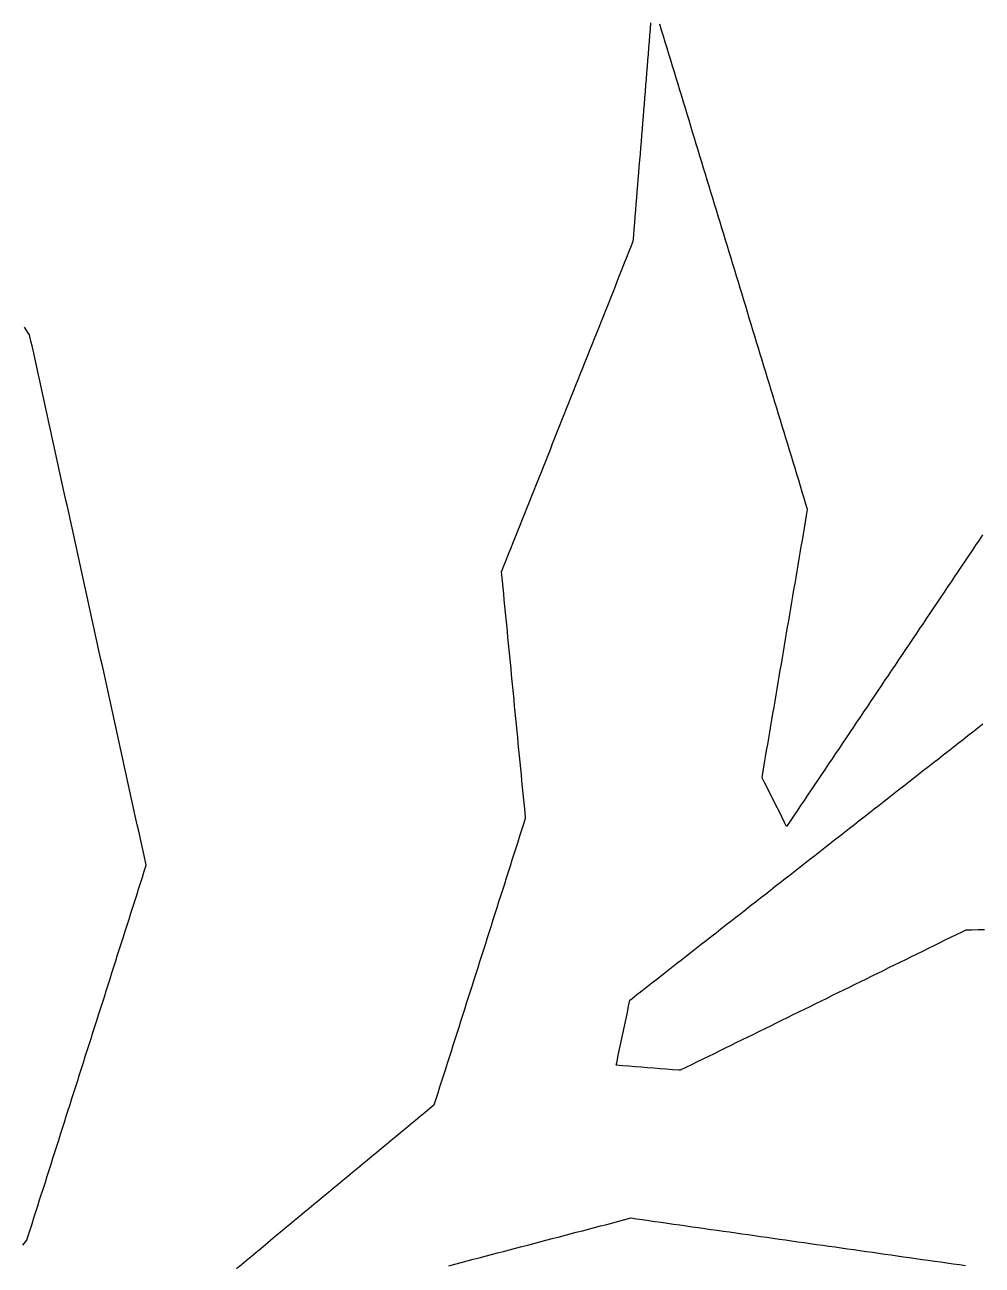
# Model space of a CAD drawing. Header units: millimetres. Extents: x 230 to 3347, y 514 to 5196.
# Drawn here: x 3081.4 to 3234, y 2708.3 to 2906.1 of the extents above; entities that cross this region are included whole.
import ezdxf

# ---------------------------------------------------------------- set-up
doc = ezdxf.new("R2010")
doc.units = ezdxf.units.MM
doc.layers.add('ALL_ISLANDS', color=7, linetype='Continuous')
doc.layers.add('OUTLINE_ISLAND_01', color=7, linetype='Continuous')

msp = doc.modelspace()

# ---------------------------------------------------------------- linework, layer by layer
at = {"layer": 'ALL_ISLANDS'}
for points in [[(3181.1404, 2906.417), (3181.0598, 2905.4202), (3180.9793, 2904.4235), (3180.8987, 2903.4267), (3180.8182, 2902.43), (3180.7376, 2901.4332), (3180.657, 2900.4365), (3180.5765, 2899.4397), (3180.4959, 2898.443), (3180.4154, 2897.4462), (3180.3348, 2896.4495), (3180.2542, 2895.4527), (3180.1737, 2894.456), (3180.0931, 2893.4592), (3180.0126, 2892.4625), (3179.932, 2891.4657), (3179.8515, 2890.469), (3179.7709, 2889.4722), (3179.6903, 2888.4755), (3179.6098, 2887.4787), (3179.5292, 2886.482), (3179.4487, 2885.4852), (3179.3681, 2884.4885), (3179.2876, 2883.4917), (3179.207, 2882.495), (3179.1264, 2881.4982), (3179.0459, 2880.5015), (3178.9653, 2879.5047), (3178.8848, 2878.508), (3178.8042, 2877.5112), (3178.7236, 2876.5145), (3178.6431, 2875.5177), (3178.5625, 2874.521), (3178.482, 2873.5242), (3178.4014, 2872.5275), (3178.3209, 2871.5307), (3178.0542, 2870.8614), (3177.6842, 2869.9323), (3177.3141, 2869.0033), (3176.9441, 2868.0743), (3176.574, 2867.1453), (3176.204, 2866.2163), (3175.8339, 2865.2873), (3175.4639, 2864.3583), (3175.0938, 2863.4293), (3174.7238, 2862.5003), (3174.3537, 2861.5712), (3173.9837, 2860.6422), (3173.6136, 2859.7132), (3173.2436, 2858.7842), (3172.8735, 2857.8552), (3172.5035, 2856.9262), (3172.1334, 2855.9972), (3171.7634, 2855.0682), (3171.3933, 2854.1392), (3171.0233, 2853.2101), (3170.6532, 2852.2811), (3170.2831, 2851.3521), (3169.9131, 2850.4231), (3169.543, 2849.4941), (3169.173, 2848.5651), (3168.8029, 2847.6361), (3168.4329, 2846.7071), (3168.0628, 2845.7781), (3167.6928, 2844.849), (3167.3227, 2843.92), (3166.9527, 2842.991), (3166.5826, 2842.062), (3166.2126, 2841.133), (3165.8425, 2840.204), (3165.4725, 2839.275), (3165.1024, 2838.346), (3164.7324, 2837.4169), (3164.3623, 2836.4879), (3163.9923, 2835.5589), (3163.6222, 2834.6299), (3163.2522, 2833.7009), (3162.8821, 2832.7719), (3162.5121, 2831.8429), (3162.142, 2830.9139), (3161.772, 2829.9849), (3161.4019, 2829.0558), (3161.0319, 2828.1268), (3160.6618, 2827.1978), (3160.2918, 2826.2688), (3159.9217, 2825.3398), (3159.5517, 2824.4108), (3159.1816, 2823.4818), (3158.8116, 2822.5528), (3158.4415, 2821.6238), (3158.0715, 2820.6947), (3157.7014, 2819.7657), (3157.3313, 2818.8367), (3157.3768, 2818.3712), (3157.4739, 2817.3759), (3157.571, 2816.3806), (3157.6681, 2815.3853), (3157.7653, 2814.3901), (3157.8624, 2813.3948), (3157.9595, 2812.3995), (3158.0566, 2811.4042), (3158.1537, 2810.409), (3158.2508, 2809.4137), (3158.348, 2808.4184), (3158.4451, 2807.4232), (3158.5422, 2806.4279), (3158.6393, 2805.4326), (3158.7364, 2804.4373), (3158.8336, 2803.4421), (3158.9307, 2802.4468), (3159.0278, 2801.4515), (3159.1249, 2800.4562), (3159.222, 2799.461), (3159.3191, 2798.4657), (3159.4163, 2797.4704), (3159.5134, 2796.4752), (3159.6105, 2795.4799), (3159.7076, 2794.4846), (3159.8047, 2793.4893), (3159.9019, 2792.4941), (3159.999, 2791.4988), (3160.0961, 2790.5035), (3160.1932, 2789.5082), (3160.2903, 2788.513), (3160.3874, 2787.5177), (3160.4846, 2786.5224), (3160.5817, 2785.5272), (3160.6788, 2784.5319), (3160.7759, 2783.5366), (3160.873, 2782.5413), (3160.9702, 2781.5461), (3161.0673, 2780.5508), (3161.1644, 2779.5555), (3160.8652, 2778.6163), (3160.5617, 2777.6635), (3160.2581, 2776.7106), (3159.9546, 2775.7578), (3159.6511, 2774.805), (3159.3475, 2773.8522), (3159.044, 2772.8993), (3158.7405, 2771.9465), (3158.437, 2770.9937), (3158.1334, 2770.0409), (3157.8299, 2769.0881), (3157.5264, 2768.1352), (3157.2229, 2767.1824), (3156.9193, 2766.2296), (3156.6158, 2765.2768), (3156.3123, 2764.3239), (3156.0087, 2763.3711), (3155.7052, 2762.4183), (3155.4017, 2761.4655), (3155.0982, 2760.5127), (3154.7946, 2759.5598), (3154.4911, 2758.607), (3154.1876, 2757.6542), (3153.884, 2756.7014), (3153.5805, 2755.7485), (3153.277, 2754.7957), (3152.9735, 2753.8429), (3152.6699, 2752.8901), (3152.3664, 2751.9372), (3152.0629, 2750.9844), (3151.7594, 2750.0316), (3151.4558, 2749.0788), (3151.1523, 2748.126), (3150.8488, 2747.1731), (3150.5452, 2746.2203), (3150.2417, 2745.2675), (3149.9382, 2744.3147), (3149.6347, 2743.3618), (3149.3311, 2742.409), (3149.0276, 2741.4562), (3148.7241, 2740.5034), (3148.4206, 2739.5506), (3148.117, 2738.5977), (3147.8135, 2737.6449), (3147.51, 2736.6921), (3147.2064, 2735.7393), (3146.9029, 2734.7864), (3146.5994, 2733.8336), (3145.9487, 2733.2941), (3145.1788, 2732.6558), (3144.409, 2732.0176), (3143.6392, 2731.3793), (3142.8694, 2730.741), (3142.0996, 2730.1028), (3141.3298, 2729.4645), (3140.56, 2728.8262), (3139.7901, 2728.188), (3139.0203, 2727.5497), (3138.2505, 2726.9114), (3137.4807, 2726.2732), (3136.7109, 2725.6349), (3135.9411, 2724.9966), (3135.1712, 2724.3584), (3134.4014, 2723.7201), (3133.6316, 2723.0818), (3132.8618, 2722.4436), (3132.092, 2721.8053), (3131.3222, 2721.167), (3130.5524, 2720.5288), (3129.7825, 2719.8905), (3129.0127, 2719.2522), (3128.2429, 2718.614), (3127.4731, 2717.9757), (3126.7033, 2717.3374), (3125.9335, 2716.6991), (3125.1636, 2716.0609), (3124.3938, 2715.4226), (3123.624, 2714.7843), (3122.8542, 2714.1461), (3122.0844, 2713.5078), (3121.3146, 2712.8695), (3120.5448, 2712.2313), (3119.7749, 2711.593), (3119.0051, 2710.9547), (3118.2353, 2710.3165), (3117.4655, 2709.6782), (3116.6957, 2709.0399), (3115.9259, 2708.4017), (3115.1561, 2707.7634)], [(3234.0468, 2824.7633), (3233.4892, 2823.9332), (3232.9316, 2823.1031), (3232.374, 2822.273), (3231.8164, 2821.4429), (3231.2587, 2820.6128), (3230.7011, 2819.7827), (3230.1435, 2818.9526), (3229.5859, 2818.1225), (3229.0283, 2817.2924), (3228.4707, 2816.4623), (3227.9131, 2815.6322), (3227.3554, 2814.8021), (3226.7978, 2813.972), (3226.2402, 2813.1419), (3225.6826, 2812.3118), (3225.125, 2811.4817), (3224.5674, 2810.6516), (3224.0098, 2809.8215), (3223.4521, 2808.9914), (3222.8945, 2808.1613), (3222.3369, 2807.3312), (3221.7793, 2806.5011), (3221.2217, 2805.671), (3220.6641, 2804.8409), (3220.1064, 2804.0108), (3219.5488, 2803.1807), (3218.9912, 2802.3506), (3218.4336, 2801.5205), (3217.876, 2800.6904), (3217.3184, 2799.8603), (3216.7608, 2799.0302), (3216.2031, 2798.2001), (3215.6455, 2797.37), (3215.0879, 2796.5399), (3214.5303, 2795.7098), (3213.9727, 2794.8797), (3213.4151, 2794.0496), (3212.8575, 2793.2195), (3212.2998, 2792.3894), (3211.7422, 2791.5593), (3211.1846, 2790.7292), (3210.627, 2789.8991), (3210.0694, 2789.069), (3209.5118, 2788.2389), (3208.9541, 2787.4088), (3208.3965, 2786.5787), (3207.8389, 2785.7486), (3207.2813, 2784.9185), (3206.7237, 2784.0884), (3206.1661, 2783.2583), (3205.6085, 2782.4283), (3205.0508, 2781.5982), (3204.4932, 2780.7681), (3203.9356, 2779.938), (3203.378, 2779.1079), (3202.8204, 2778.2778), (3202.5044, 2778.9038), (3202.0539, 2779.7966), (3201.6034, 2780.6894), (3201.1529, 2781.5821), (3200.7024, 2782.4749), (3200.2519, 2783.3677), (3199.8014, 2784.2604), (3199.3508, 2785.1532), (3198.9003, 2786.046), (3198.9646, 2786.4244), (3199.132, 2787.4103), (3199.2994, 2788.3962), (3199.4668, 2789.3821), (3199.6342, 2790.368), (3199.8016, 2791.3539), (3199.969, 2792.3397), (3200.1365, 2793.3256), (3200.3039, 2794.3115), (3200.4713, 2795.2974), (3200.6387, 2796.2833), (3200.8061, 2797.2692), (3200.9735, 2798.2551), (3201.1409, 2799.241), (3201.3083, 2800.2268), (3201.4757, 2801.2127), (3201.6431, 2802.1986), (3201.8106, 2803.1845), (3201.978, 2804.1704), (3202.1454, 2805.1563), (3202.3128, 2806.1422), (3202.4802, 2807.1281), (3202.6476, 2808.1139), (3202.815, 2809.0998), (3202.9824, 2810.0857), (3203.1498, 2811.0716), (3203.3172, 2812.0575), (3203.4847, 2813.0434), (3203.6521, 2814.0293), (3203.8195, 2815.0152), (3203.9869, 2816.001), (3204.1543, 2816.9869), (3204.3217, 2817.9728), (3204.4891, 2818.9587), (3204.6565, 2819.9446), (3204.8239, 2820.9305), (3204.9913, 2821.9164), (3205.1588, 2822.9022), (3205.3262, 2823.8881), (3205.4936, 2824.874), (3205.661, 2825.8599), (3205.8284, 2826.8458), (3205.9958, 2827.8317), (3206.1632, 2828.8176), (3205.9034, 2829.6707), (3205.6121, 2830.6273), (3205.3208, 2831.5839), (3205.0294, 2832.5406), (3204.7381, 2833.4972), (3204.4468, 2834.4538), (3204.1555, 2835.4104), (3203.8641, 2836.3671), (3203.5728, 2837.3237), (3203.2815, 2838.2803), (3202.9902, 2839.2369), (3202.6989, 2840.1936), (3202.4075, 2841.1502), (3202.1162, 2842.1068), (3201.8249, 2843.0634), (3201.5336, 2844.02), (3201.2422, 2844.9767), (3200.9509, 2845.9333), (3200.6596, 2846.8899), (3200.3683, 2847.8465), (3200.0769, 2848.8032), (3199.7856, 2849.7598), (3199.4943, 2850.7164), (3199.203, 2851.673), (3198.9116, 2852.6297), (3198.6203, 2853.5863), (3198.329, 2854.5429), (3198.0377, 2855.4995), (3197.7463, 2856.4562), (3197.455, 2857.4128), (3197.1637, 2858.3694), (3196.8724, 2859.326), (3196.581, 2860.2827), (3196.2897, 2861.2393), (3195.9984, 2862.1959), (3195.7071, 2863.1525), (3195.4157, 2864.1092), (3195.1244, 2865.0658), (3194.8331, 2866.0224), (3194.5418, 2866.979), (3194.2504, 2867.9357), (3193.9591, 2868.8923), (3193.6678, 2869.8489), (3193.3765, 2870.8055), (3193.0851, 2871.7622), (3192.7938, 2872.7188), (3192.5025, 2873.6754), (3192.2112, 2874.632), (3191.9198, 2875.5886), (3191.6285, 2876.5453), (3191.3372, 2877.5019), (3191.0459, 2878.4585), (3190.7545, 2879.4151), (3190.4632, 2880.3718), (3190.1719, 2881.3284), (3189.8806, 2882.285), (3189.5892, 2883.2416), (3189.2979, 2884.1983), (3189.0066, 2885.1549), (3188.7153, 2886.1115), (3188.424, 2887.0681), (3188.1326, 2888.0248), (3187.8413, 2888.9814), (3187.55, 2889.938), (3187.2587, 2890.8946), (3186.9673, 2891.8513), (3186.676, 2892.8079), (3186.3847, 2893.7645), (3186.0934, 2894.7211), (3185.802, 2895.6778), (3185.5107, 2896.6344), (3185.2194, 2897.591), (3184.9281, 2898.5476), (3184.6367, 2899.5043), (3184.3454, 2900.4609), (3184.0541, 2901.4175), (3183.7628, 2902.3741), (3183.4714, 2903.3308), (3183.1801, 2904.2874), (3182.8888, 2905.244), (3182.5975, 2906.2006)], [(3081.0994, 2711.5222), (3081.717, 2712.3087), (3081.9379, 2713.0031), (3082.2412, 2713.9561), (3082.5444, 2714.909), (3082.8476, 2715.8619), (3083.1508, 2716.8148), (3083.454, 2717.7678), (3083.7572, 2718.7207), (3084.0604, 2719.6736), (3084.3636, 2720.6265), (3084.6669, 2721.5794), (3084.9701, 2722.5324), (3085.2733, 2723.4853), (3085.5765, 2724.4382), (3085.8797, 2725.3911), (3086.1829, 2726.3441), (3086.4861, 2727.297), (3086.7893, 2728.2499), (3087.0925, 2729.2028), (3087.3958, 2730.1558), (3087.699, 2731.1087), (3088.0022, 2732.0616), (3088.3054, 2733.0145), (3088.6086, 2733.9674), (3088.9118, 2734.9204), (3089.215, 2735.8733), (3089.5182, 2736.8262), (3089.8215, 2737.7791), (3090.1247, 2738.7321), (3090.4279, 2739.685), (3090.7311, 2740.6379), (3091.0343, 2741.5908), (3091.3375, 2742.5438), (3091.6407, 2743.4967), (3091.9439, 2744.4496), (3092.2472, 2745.4025), (3092.5504, 2746.3554), (3092.8536, 2747.3084), (3093.1568, 2748.2613), (3093.46, 2749.2142), (3093.7632, 2750.1671), (3094.0664, 2751.1201), (3094.3696, 2752.073), (3094.6729, 2753.0259), (3094.9761, 2753.9788), (3095.2793, 2754.9318), (3095.5825, 2755.8847), (3095.8857, 2756.8376), (3096.1889, 2757.7905), (3096.4921, 2758.7434), (3096.7953, 2759.6964), (3097.0986, 2760.6493), (3097.4018, 2761.6022), (3097.705, 2762.5551), (3098.0082, 2763.5081), (3098.3114, 2764.461), (3098.6146, 2765.4139), (3098.9178, 2766.3668), (3099.221, 2767.3198), (3099.5242, 2768.2727), (3099.8275, 2769.2256), (3100.1307, 2770.1785), (3100.4339, 2771.1314), (3100.7371, 2772.0844), (3100.6132, 2772.6485), (3100.3986, 2773.6252), (3100.1841, 2774.6019), (3099.9695, 2775.5787), (3099.755, 2776.5554), (3099.5404, 2777.5321), (3099.3259, 2778.5088), (3099.1113, 2779.4855), (3098.8968, 2780.4622), (3098.6822, 2781.4389), (3098.4677, 2782.4156), (3098.2531, 2783.3924), (3098.0386, 2784.3691), (3097.824, 2785.3458), (3097.6095, 2786.3225), (3097.3949, 2787.2992), (3097.1804, 2788.2759), (3096.9658, 2789.2526), (3096.7513, 2790.2294), (3096.5367, 2791.2061), (3096.3222, 2792.1828), (3096.1076, 2793.1595), (3095.8931, 2794.1362), (3095.6785, 2795.1129), (3095.464, 2796.0896), (3095.2494, 2797.0663), (3095.0349, 2798.0431), (3094.8203, 2799.0198), (3094.6058, 2799.9965), (3094.3912, 2800.9732), (3094.1767, 2801.9499), (3093.9621, 2802.9266), (3093.7476, 2803.9033), (3093.533, 2804.88), (3093.3184, 2805.8568), (3093.1039, 2806.8335), (3092.8893, 2807.8102), (3092.6748, 2808.7869), (3092.4602, 2809.7636), (3092.2457, 2810.7403), (3092.0311, 2811.717), (3091.8166, 2812.6937), (3091.602, 2813.6705), (3091.3875, 2814.6472), (3091.1729, 2815.6239), (3090.9584, 2816.6006), (3090.7438, 2817.5773), (3090.5293, 2818.554), (3090.3147, 2819.5307), (3090.1002, 2820.5074), (3089.8856, 2821.4842), (3089.6711, 2822.4609), (3089.4565, 2823.4376), (3089.242, 2824.4143), (3089.0274, 2825.391), (3088.8129, 2826.3677), (3088.5983, 2827.3444), (3088.3838, 2828.3212), (3088.1692, 2829.2979), (3087.9547, 2830.2746), (3087.7401, 2831.2513), (3087.5256, 2832.228), (3087.311, 2833.2047), (3087.0965, 2834.1814), (3086.8819, 2835.1581), (3086.6674, 2836.1349), (3086.4528, 2837.1116), (3086.2383, 2838.0883), (3086.0237, 2839.065), (3085.8092, 2840.0417), (3085.5946, 2841.0184), (3085.3801, 2841.9951), (3085.1655, 2842.9718), (3084.951, 2843.9486), (3084.7364, 2844.9253), (3084.5219, 2845.902), (3084.3073, 2846.8787), (3084.0928, 2847.8554), (3083.8782, 2848.8321), (3083.6637, 2849.8088), (3083.4491, 2850.7855), (3083.2346, 2851.7623), (3083.02, 2852.739), (3082.8055, 2853.7157), (3082.5909, 2854.6924), (3082.3764, 2855.6691), (3082.1618, 2856.6458), (3081.8849, 2857.0513), (3081.321, 2857.8772)], [(3234.3581, 2761.7797), (3233.3582, 2761.7668), (3232.3583, 2761.7538), (3231.3583, 2761.7409), (3230.7459, 2761.4401), (3229.8484, 2760.9992), (3228.9508, 2760.5583), (3228.0532, 2760.1174), (3227.1557, 2759.6766), (3226.2581, 2759.2357), (3225.3605, 2758.7948), (3224.463, 2758.3539), (3223.5654, 2757.913), (3222.6678, 2757.4722), (3221.7703, 2757.0313), (3220.8727, 2756.5904), (3219.9751, 2756.1495), (3219.0776, 2755.7086), (3218.18, 2755.2678), (3217.2824, 2754.8269), (3216.3849, 2754.386), (3215.4873, 2753.9451), (3214.5897, 2753.5043), (3213.6922, 2753.0634), (3212.7946, 2752.6225), (3211.897, 2752.1816), (3210.9995, 2751.7407), (3210.1019, 2751.2999), (3209.2043, 2750.859), (3208.3068, 2750.4181), (3207.4092, 2749.9772), (3206.5116, 2749.5363), (3205.6141, 2749.0955), (3204.7165, 2748.6546), (3203.8189, 2748.2137), (3202.9214, 2747.7728), (3202.0238, 2747.332), (3201.1262, 2746.8911), (3200.2287, 2746.4502), (3199.3311, 2746.0093), (3198.4335, 2745.5684), (3197.536, 2745.1276), (3196.6384, 2744.6867), (3195.7408, 2744.2458), (3194.8433, 2743.8049), (3193.9457, 2743.3641), (3193.0481, 2742.9232), (3192.1506, 2742.4823), (3191.253, 2742.0414), (3190.3554, 2741.6005), (3189.4579, 2741.1597), (3188.5603, 2740.7188), (3187.6627, 2740.2779), (3186.7652, 2739.837), (3185.8676, 2739.3961), (3185.6286, 2739.4151), (3184.6317, 2739.4942), (3183.6349, 2739.5733), (3182.638, 2739.6525), (3181.6411, 2739.7316), (3180.6443, 2739.8107), (3179.6474, 2739.8898), (3178.6505, 2739.9689), (3177.6537, 2740.048), (3176.6568, 2740.1271), (3175.6599, 2740.2063), (3175.7863, 2740.8069), (3175.9921, 2741.7855), (3176.1979, 2742.7641), (3176.4037, 2743.7427), (3176.6095, 2744.7213), (3176.8154, 2745.6999), (3177.0212, 2746.6785), (3177.227, 2747.6571), (3177.4328, 2748.6357), (3177.6386, 2749.6143), (3177.8445, 2750.5928), (3178.1797, 2750.8553), (3178.9672, 2751.4717), (3179.7546, 2752.0881), (3180.542, 2752.7044), (3181.3295, 2753.3208), (3182.1169, 2753.9372), (3182.9044, 2754.5536), (3183.6918, 2755.17), (3184.4793, 2755.7864), (3185.2667, 2756.4028), (3186.0541, 2757.0192), (3186.8416, 2757.6356), (3187.629, 2758.2519), (3188.4165, 2758.8683), (3189.2039, 2759.4847), (3189.9913, 2760.1011), (3190.7788, 2760.7175), (3191.5662, 2761.3339), (3192.3537, 2761.9503), (3193.1411, 2762.5667), (3193.9285, 2763.1831), (3194.716, 2763.7995), (3195.5034, 2764.4158), (3196.2909, 2765.0322), (3197.0783, 2765.6486), (3197.8658, 2766.265), (3198.6532, 2766.8814), (3199.4406, 2767.4978), (3200.2281, 2768.1142), (3201.0155, 2768.7306), (3201.803, 2769.347), (3202.5904, 2769.9633), (3203.3778, 2770.5797), (3204.1653, 2771.1961), (3204.9527, 2771.8125), (3205.7402, 2772.4289), (3206.5276, 2773.0453), (3207.3151, 2773.6617), (3208.1025, 2774.2781), (3208.8899, 2774.8945), (3209.6774, 2775.5109), (3210.4648, 2776.1272), (3211.2523, 2776.7436), (3212.0397, 2777.36), (3212.8271, 2777.9764), (3213.6146, 2778.5928), (3214.402, 2779.2092), (3215.1895, 2779.8256), (3215.9769, 2780.442), (3216.7644, 2781.0584), (3217.5518, 2781.6747), (3218.3392, 2782.2911), (3219.1267, 2782.9075), (3219.9141, 2783.5239), (3220.7016, 2784.1403), (3221.489, 2784.7567), (3222.2764, 2785.3731), (3223.0639, 2785.9895), (3223.8513, 2786.6059), (3224.6388, 2787.2223), (3225.4262, 2787.8386), (3226.2136, 2788.455), (3227.0011, 2789.0714), (3227.7885, 2789.6878), (3228.576, 2790.3042), (3229.3634, 2790.9206), (3230.1509, 2791.537), (3230.9383, 2792.1534), (3231.7257, 2792.7698), (3232.5132, 2793.3861), (3233.3006, 2794.0025), (3234.0881, 2794.6189)], [(3148.9844, 2708.2405), (3149.9517, 2708.4941), (3150.919, 2708.7477), (3151.8864, 2709.0013), (3152.8537, 2709.2549), (3153.821, 2709.5085), (3154.7883, 2709.762), (3155.7556, 2710.0156), (3156.7229, 2710.2692), (3157.6902, 2710.5228), (3158.6575, 2710.7764), (3159.6249, 2711.03), (3160.5922, 2711.2836), (3161.5595, 2711.5372), (3162.5268, 2711.7907), (3163.4941, 2712.0443), (3164.4614, 2712.2979), (3165.4287, 2712.5515), (3166.396, 2712.8051), (3167.3634, 2713.0587), (3168.3307, 2713.3123), (3169.298, 2713.5659), (3170.2653, 2713.8194), (3171.2326, 2714.073), (3172.1999, 2714.3266), (3173.1672, 2714.5802), (3174.1345, 2714.8338), (3175.1019, 2715.0874), (3176.0692, 2715.341), (3177.0365, 2715.5945), (3178.0038, 2715.8481), (3178.8642, 2715.7258), (3179.8542, 2715.5851), (3180.8443, 2715.4444), (3181.8343, 2715.3037), (3182.8244, 2715.163), (3183.8144, 2715.0223), (3184.8045, 2714.8815), (3185.7945, 2714.7408), (3186.7846, 2714.6001), (3187.7746, 2714.4594), (3188.7647, 2714.3187), (3189.7547, 2714.178), (3190.7448, 2714.0372), (3191.7348, 2713.8965), (3192.7249, 2713.7558), (3193.7149, 2713.6151), (3194.705, 2713.4744), (3195.695, 2713.3337), (3196.6851, 2713.1929), (3197.6751, 2713.0522), (3198.6652, 2712.9115), (3199.6552, 2712.7708), (3200.6453, 2712.6301), (3201.6353, 2712.4894), (3202.6254, 2712.3486), (3203.6154, 2712.2079), (3204.6055, 2712.0672), (3205.5955, 2711.9265), (3206.5856, 2711.7858), (3207.5756, 2711.6451), (3208.5657, 2711.5043), (3209.5557, 2711.3636), (3210.5458, 2711.2229), (3211.5358, 2711.0822), (3212.5259, 2710.9415), (3213.5159, 2710.8008), (3214.506, 2710.66), (3215.496, 2710.5193), (3216.4861, 2710.3786), (3217.4761, 2710.2379), (3218.4662, 2710.0972), (3219.4562, 2709.9565), (3220.4463, 2709.8157), (3221.4363, 2709.675), (3222.4264, 2709.5343), (3223.4164, 2709.3936), (3224.4065, 2709.2529), (3225.3965, 2709.1122), (3226.3866, 2708.9714), (3227.3766, 2708.8307), (3228.3667, 2708.69), (3229.3567, 2708.5493), (3230.3468, 2708.4086), (3231.3368, 2708.2679)]]:
    msp.add_lwpolyline(points, dxfattribs=at)
at = {"layer": 'OUTLINE_ISLAND_01'}
for points in [[(3181.1404, 2906.417), (3181.0598, 2905.4202), (3180.9793, 2904.4235), (3180.8987, 2903.4267), (3180.8182, 2902.43), (3180.7376, 2901.4332), (3180.657, 2900.4365), (3180.5765, 2899.4397), (3180.4959, 2898.443), (3180.4154, 2897.4462), (3180.3348, 2896.4495), (3180.2542, 2895.4527), (3180.1737, 2894.456), (3180.0931, 2893.4592), (3180.0126, 2892.4625), (3179.932, 2891.4657), (3179.8515, 2890.469), (3179.7709, 2889.4722), (3179.6903, 2888.4755), (3179.6098, 2887.4787), (3179.5292, 2886.482), (3179.4487, 2885.4852), (3179.3681, 2884.4885), (3179.2876, 2883.4917), (3179.207, 2882.495), (3179.1264, 2881.4982), (3179.0459, 2880.5015), (3178.9653, 2879.5047), (3178.8848, 2878.508), (3178.8042, 2877.5112), (3178.7236, 2876.5145), (3178.6431, 2875.5177), (3178.5625, 2874.521), (3178.482, 2873.5242), (3178.4014, 2872.5275), (3178.3209, 2871.5307), (3178.0542, 2870.8614), (3177.6842, 2869.9323), (3177.3141, 2869.0033), (3176.9441, 2868.0743), (3176.574, 2867.1453), (3176.204, 2866.2163), (3175.8339, 2865.2873), (3175.4639, 2864.3583), (3175.0938, 2863.4293), (3174.7238, 2862.5003), (3174.3537, 2861.5712), (3173.9837, 2860.6422), (3173.6136, 2859.7132), (3173.2436, 2858.7842), (3172.8735, 2857.8552), (3172.5035, 2856.9262), (3172.1334, 2855.9972), (3171.7634, 2855.0682), (3171.3933, 2854.1392), (3171.0233, 2853.2101), (3170.6532, 2852.2811), (3170.2831, 2851.3521), (3169.9131, 2850.4231), (3169.543, 2849.4941), (3169.173, 2848.5651), (3168.8029, 2847.6361), (3168.4329, 2846.7071), (3168.0628, 2845.7781), (3167.6928, 2844.849), (3167.3227, 2843.92), (3166.9527, 2842.991), (3166.5826, 2842.062), (3166.2126, 2841.133), (3165.8425, 2840.204), (3165.4725, 2839.275), (3165.1024, 2838.346), (3164.7324, 2837.4169), (3164.3623, 2836.4879), (3163.9923, 2835.5589), (3163.6222, 2834.6299), (3163.2522, 2833.7009), (3162.8821, 2832.7719), (3162.5121, 2831.8429), (3162.142, 2830.9139), (3161.772, 2829.9849), (3161.4019, 2829.0558), (3161.0319, 2828.1268), (3160.6618, 2827.1978), (3160.2918, 2826.2688), (3159.9217, 2825.3398), (3159.5517, 2824.4108), (3159.1816, 2823.4818), (3158.8116, 2822.5528), (3158.4415, 2821.6238), (3158.0715, 2820.6947), (3157.7014, 2819.7657), (3157.3313, 2818.8367), (3157.3768, 2818.3712), (3157.4739, 2817.3759), (3157.571, 2816.3806), (3157.6681, 2815.3853), (3157.7653, 2814.3901), (3157.8624, 2813.3948), (3157.9595, 2812.3995), (3158.0566, 2811.4042), (3158.1537, 2810.409), (3158.2508, 2809.4137), (3158.348, 2808.4184), (3158.4451, 2807.4232), (3158.5422, 2806.4279), (3158.6393, 2805.4326), (3158.7364, 2804.4373), (3158.8336, 2803.4421), (3158.9307, 2802.4468), (3159.0278, 2801.4515), (3159.1249, 2800.4562), (3159.222, 2799.461), (3159.3191, 2798.4657), (3159.4163, 2797.4704), (3159.5134, 2796.4752), (3159.6105, 2795.4799), (3159.7076, 2794.4846), (3159.8047, 2793.4893), (3159.9019, 2792.4941), (3159.999, 2791.4988), (3160.0961, 2790.5035), (3160.1932, 2789.5082), (3160.2903, 2788.513), (3160.3874, 2787.5177), (3160.4846, 2786.5224), (3160.5817, 2785.5272), (3160.6788, 2784.5319), (3160.7759, 2783.5366), (3160.873, 2782.5413), (3160.9702, 2781.5461), (3161.0673, 2780.5508), (3161.1644, 2779.5555), (3160.8652, 2778.6163), (3160.5617, 2777.6635), (3160.2581, 2776.7106), (3159.9546, 2775.7578), (3159.6511, 2774.805), (3159.3475, 2773.8522), (3159.044, 2772.8993), (3158.7405, 2771.9465), (3158.437, 2770.9937), (3158.1334, 2770.0409), (3157.8299, 2769.0881), (3157.5264, 2768.1352), (3157.2229, 2767.1824), (3156.9193, 2766.2296), (3156.6158, 2765.2768), (3156.3123, 2764.3239), (3156.0087, 2763.3711), (3155.7052, 2762.4183), (3155.4017, 2761.4655), (3155.0982, 2760.5127), (3154.7946, 2759.5598), (3154.4911, 2758.607), (3154.1876, 2757.6542), (3153.884, 2756.7014), (3153.5805, 2755.7485), (3153.277, 2754.7957), (3152.9735, 2753.8429), (3152.6699, 2752.8901), (3152.3664, 2751.9372), (3152.0629, 2750.9844), (3151.7594, 2750.0316), (3151.4558, 2749.0788), (3151.1523, 2748.126), (3150.8488, 2747.1731), (3150.5452, 2746.2203), (3150.2417, 2745.2675), (3149.9382, 2744.3147), (3149.6347, 2743.3618), (3149.3311, 2742.409), (3149.0276, 2741.4562), (3148.7241, 2740.5034), (3148.4206, 2739.5506), (3148.117, 2738.5977), (3147.8135, 2737.6449), (3147.51, 2736.6921), (3147.2064, 2735.7393), (3146.9029, 2734.7864), (3146.5994, 2733.8336), (3145.9487, 2733.2941), (3145.1788, 2732.6558), (3144.409, 2732.0176), (3143.6392, 2731.3793), (3142.8694, 2730.741), (3142.0996, 2730.1028), (3141.3298, 2729.4645), (3140.56, 2728.8262), (3139.7901, 2728.188), (3139.0203, 2727.5497), (3138.2505, 2726.9114), (3137.4807, 2726.2732), (3136.7109, 2725.6349), (3135.9411, 2724.9966), (3135.1712, 2724.3584), (3134.4014, 2723.7201), (3133.6316, 2723.0818), (3132.8618, 2722.4436), (3132.092, 2721.8053), (3131.3222, 2721.167), (3130.5524, 2720.5288), (3129.7825, 2719.8905), (3129.0127, 2719.2522), (3128.2429, 2718.614), (3127.4731, 2717.9757), (3126.7033, 2717.3374), (3125.9335, 2716.6991), (3125.1636, 2716.0609), (3124.3938, 2715.4226), (3123.624, 2714.7843), (3122.8542, 2714.1461), (3122.0844, 2713.5078), (3121.3146, 2712.8695), (3120.5448, 2712.2313), (3119.7749, 2711.593), (3119.0051, 2710.9547), (3118.2353, 2710.3165), (3117.4655, 2709.6782), (3116.6957, 2709.0399), (3115.9259, 2708.4017), (3115.1561, 2707.7634)], [(3234.0468, 2824.7633), (3233.4892, 2823.9332), (3232.9316, 2823.1031), (3232.374, 2822.273), (3231.8164, 2821.4429), (3231.2587, 2820.6128), (3230.7011, 2819.7827), (3230.1435, 2818.9526), (3229.5859, 2818.1225), (3229.0283, 2817.2924), (3228.4707, 2816.4623), (3227.9131, 2815.6322), (3227.3554, 2814.8021), (3226.7978, 2813.972), (3226.2402, 2813.1419), (3225.6826, 2812.3118), (3225.125, 2811.4817), (3224.5674, 2810.6516), (3224.0098, 2809.8215), (3223.4521, 2808.9914), (3222.8945, 2808.1613), (3222.3369, 2807.3312), (3221.7793, 2806.5011), (3221.2217, 2805.671), (3220.6641, 2804.8409), (3220.1064, 2804.0108), (3219.5488, 2803.1807), (3218.9912, 2802.3506), (3218.4336, 2801.5205), (3217.876, 2800.6904), (3217.3184, 2799.8603), (3216.7608, 2799.0302), (3216.2031, 2798.2001), (3215.6455, 2797.37), (3215.0879, 2796.5399), (3214.5303, 2795.7098), (3213.9727, 2794.8797), (3213.4151, 2794.0496), (3212.8575, 2793.2195), (3212.2998, 2792.3894), (3211.7422, 2791.5593), (3211.1846, 2790.7292), (3210.627, 2789.8991), (3210.0694, 2789.069), (3209.5118, 2788.2389), (3208.9541, 2787.4088), (3208.3965, 2786.5787), (3207.8389, 2785.7486), (3207.2813, 2784.9185), (3206.7237, 2784.0884), (3206.1661, 2783.2583), (3205.6085, 2782.4283), (3205.0508, 2781.5982), (3204.4932, 2780.7681), (3203.9356, 2779.938), (3203.378, 2779.1079), (3202.8204, 2778.2778), (3202.5044, 2778.9038), (3202.0539, 2779.7966), (3201.6034, 2780.6894), (3201.1529, 2781.5821), (3200.7024, 2782.4749), (3200.2519, 2783.3677), (3199.8014, 2784.2604), (3199.3508, 2785.1532), (3198.9003, 2786.046), (3198.9646, 2786.4244), (3199.132, 2787.4103), (3199.2994, 2788.3962), (3199.4668, 2789.3821), (3199.6342, 2790.368), (3199.8016, 2791.3539), (3199.969, 2792.3397), (3200.1365, 2793.3256), (3200.3039, 2794.3115), (3200.4713, 2795.2974), (3200.6387, 2796.2833), (3200.8061, 2797.2692), (3200.9735, 2798.2551), (3201.1409, 2799.241), (3201.3083, 2800.2268), (3201.4757, 2801.2127), (3201.6431, 2802.1986), (3201.8106, 2803.1845), (3201.978, 2804.1704), (3202.1454, 2805.1563), (3202.3128, 2806.1422), (3202.4802, 2807.1281), (3202.6476, 2808.1139), (3202.815, 2809.0998), (3202.9824, 2810.0857), (3203.1498, 2811.0716), (3203.3172, 2812.0575), (3203.4847, 2813.0434), (3203.6521, 2814.0293), (3203.8195, 2815.0152), (3203.9869, 2816.001), (3204.1543, 2816.9869), (3204.3217, 2817.9728), (3204.4891, 2818.9587), (3204.6565, 2819.9446), (3204.8239, 2820.9305), (3204.9913, 2821.9164), (3205.1588, 2822.9022), (3205.3262, 2823.8881), (3205.4936, 2824.874), (3205.661, 2825.8599), (3205.8284, 2826.8458), (3205.9958, 2827.8317), (3206.1632, 2828.8176), (3205.9034, 2829.6707), (3205.6121, 2830.6273), (3205.3208, 2831.5839), (3205.0294, 2832.5406), (3204.7381, 2833.4972), (3204.4468, 2834.4538), (3204.1555, 2835.4104), (3203.8641, 2836.3671), (3203.5728, 2837.3237), (3203.2815, 2838.2803), (3202.9902, 2839.2369), (3202.6989, 2840.1936), (3202.4075, 2841.1502), (3202.1162, 2842.1068), (3201.8249, 2843.0634), (3201.5336, 2844.02), (3201.2422, 2844.9767), (3200.9509, 2845.9333), (3200.6596, 2846.8899), (3200.3683, 2847.8465), (3200.0769, 2848.8032), (3199.7856, 2849.7598), (3199.4943, 2850.7164), (3199.203, 2851.673), (3198.9116, 2852.6297), (3198.6203, 2853.5863), (3198.329, 2854.5429), (3198.0377, 2855.4995), (3197.7463, 2856.4562), (3197.455, 2857.4128), (3197.1637, 2858.3694), (3196.8724, 2859.326), (3196.581, 2860.2827), (3196.2897, 2861.2393), (3195.9984, 2862.1959), (3195.7071, 2863.1525), (3195.4157, 2864.1092), (3195.1244, 2865.0658), (3194.8331, 2866.0224), (3194.5418, 2866.979), (3194.2504, 2867.9357), (3193.9591, 2868.8923), (3193.6678, 2869.8489), (3193.3765, 2870.8055), (3193.0851, 2871.7622), (3192.7938, 2872.7188), (3192.5025, 2873.6754), (3192.2112, 2874.632), (3191.9198, 2875.5886), (3191.6285, 2876.5453), (3191.3372, 2877.5019), (3191.0459, 2878.4585), (3190.7545, 2879.4151), (3190.4632, 2880.3718), (3190.1719, 2881.3284), (3189.8806, 2882.285), (3189.5892, 2883.2416), (3189.2979, 2884.1983), (3189.0066, 2885.1549), (3188.7153, 2886.1115), (3188.424, 2887.0681), (3188.1326, 2888.0248), (3187.8413, 2888.9814), (3187.55, 2889.938), (3187.2587, 2890.8946), (3186.9673, 2891.8513), (3186.676, 2892.8079), (3186.3847, 2893.7645), (3186.0934, 2894.7211), (3185.802, 2895.6778), (3185.5107, 2896.6344), (3185.2194, 2897.591), (3184.9281, 2898.5476), (3184.6367, 2899.5043), (3184.3454, 2900.4609), (3184.0541, 2901.4175), (3183.7628, 2902.3741), (3183.4714, 2903.3308), (3183.1801, 2904.2874), (3182.8888, 2905.244), (3182.5975, 2906.2006)], [(3081.0994, 2711.5222), (3081.717, 2712.3087), (3081.9379, 2713.0031), (3082.2412, 2713.9561), (3082.5444, 2714.909), (3082.8476, 2715.8619), (3083.1508, 2716.8148), (3083.454, 2717.7678), (3083.7572, 2718.7207), (3084.0604, 2719.6736), (3084.3636, 2720.6265), (3084.6669, 2721.5794), (3084.9701, 2722.5324), (3085.2733, 2723.4853), (3085.5765, 2724.4382), (3085.8797, 2725.3911), (3086.1829, 2726.3441), (3086.4861, 2727.297), (3086.7893, 2728.2499), (3087.0925, 2729.2028), (3087.3958, 2730.1558), (3087.699, 2731.1087), (3088.0022, 2732.0616), (3088.3054, 2733.0145), (3088.6086, 2733.9674), (3088.9118, 2734.9204), (3089.215, 2735.8733), (3089.5182, 2736.8262), (3089.8215, 2737.7791), (3090.1247, 2738.7321), (3090.4279, 2739.685), (3090.7311, 2740.6379), (3091.0343, 2741.5908), (3091.3375, 2742.5438), (3091.6407, 2743.4967), (3091.9439, 2744.4496), (3092.2472, 2745.4025), (3092.5504, 2746.3554), (3092.8536, 2747.3084), (3093.1568, 2748.2613), (3093.46, 2749.2142), (3093.7632, 2750.1671), (3094.0664, 2751.1201), (3094.3696, 2752.073), (3094.6729, 2753.0259), (3094.9761, 2753.9788), (3095.2793, 2754.9318), (3095.5825, 2755.8847), (3095.8857, 2756.8376), (3096.1889, 2757.7905), (3096.4921, 2758.7434), (3096.7953, 2759.6964), (3097.0986, 2760.6493), (3097.4018, 2761.6022), (3097.705, 2762.5551), (3098.0082, 2763.5081), (3098.3114, 2764.461), (3098.6146, 2765.4139), (3098.9178, 2766.3668), (3099.221, 2767.3198), (3099.5242, 2768.2727), (3099.8275, 2769.2256), (3100.1307, 2770.1785), (3100.4339, 2771.1314), (3100.7371, 2772.0844), (3100.6132, 2772.6485), (3100.3986, 2773.6252), (3100.1841, 2774.6019), (3099.9695, 2775.5787), (3099.755, 2776.5554), (3099.5404, 2777.5321), (3099.3259, 2778.5088), (3099.1113, 2779.4855), (3098.8968, 2780.4622), (3098.6822, 2781.4389), (3098.4677, 2782.4156), (3098.2531, 2783.3924), (3098.0386, 2784.3691), (3097.824, 2785.3458), (3097.6095, 2786.3225), (3097.3949, 2787.2992), (3097.1804, 2788.2759), (3096.9658, 2789.2526), (3096.7513, 2790.2294), (3096.5367, 2791.2061), (3096.3222, 2792.1828), (3096.1076, 2793.1595), (3095.8931, 2794.1362), (3095.6785, 2795.1129), (3095.464, 2796.0896), (3095.2494, 2797.0663), (3095.0349, 2798.0431), (3094.8203, 2799.0198), (3094.6058, 2799.9965), (3094.3912, 2800.9732), (3094.1767, 2801.9499), (3093.9621, 2802.9266), (3093.7476, 2803.9033), (3093.533, 2804.88), (3093.3184, 2805.8568), (3093.1039, 2806.8335), (3092.8893, 2807.8102), (3092.6748, 2808.7869), (3092.4602, 2809.7636), (3092.2457, 2810.7403), (3092.0311, 2811.717), (3091.8166, 2812.6937), (3091.602, 2813.6705), (3091.3875, 2814.6472), (3091.1729, 2815.6239), (3090.9584, 2816.6006), (3090.7438, 2817.5773), (3090.5293, 2818.554), (3090.3147, 2819.5307), (3090.1002, 2820.5074), (3089.8856, 2821.4842), (3089.6711, 2822.4609), (3089.4565, 2823.4376), (3089.242, 2824.4143), (3089.0274, 2825.391), (3088.8129, 2826.3677), (3088.5983, 2827.3444), (3088.3838, 2828.3212), (3088.1692, 2829.2979), (3087.9547, 2830.2746), (3087.7401, 2831.2513), (3087.5256, 2832.228), (3087.311, 2833.2047), (3087.0965, 2834.1814), (3086.8819, 2835.1581), (3086.6674, 2836.1349), (3086.4528, 2837.1116), (3086.2383, 2838.0883), (3086.0237, 2839.065), (3085.8092, 2840.0417), (3085.5946, 2841.0184), (3085.3801, 2841.9951), (3085.1655, 2842.9718), (3084.951, 2843.9486), (3084.7364, 2844.9253), (3084.5219, 2845.902), (3084.3073, 2846.8787), (3084.0928, 2847.8554), (3083.8782, 2848.8321), (3083.6637, 2849.8088), (3083.4491, 2850.7855), (3083.2346, 2851.7623), (3083.02, 2852.739), (3082.8055, 2853.7157), (3082.5909, 2854.6924), (3082.3764, 2855.6691), (3082.1618, 2856.6458), (3081.8849, 2857.0513), (3081.321, 2857.8772)], [(3234.3581, 2761.7797), (3233.3582, 2761.7668), (3232.3583, 2761.7538), (3231.3583, 2761.7409), (3230.7459, 2761.4401), (3229.8484, 2760.9992), (3228.9508, 2760.5583), (3228.0532, 2760.1174), (3227.1557, 2759.6766), (3226.2581, 2759.2357), (3225.3605, 2758.7948), (3224.463, 2758.3539), (3223.5654, 2757.913), (3222.6678, 2757.4722), (3221.7703, 2757.0313), (3220.8727, 2756.5904), (3219.9751, 2756.1495), (3219.0776, 2755.7086), (3218.18, 2755.2678), (3217.2824, 2754.8269), (3216.3849, 2754.386), (3215.4873, 2753.9451), (3214.5897, 2753.5043), (3213.6922, 2753.0634), (3212.7946, 2752.6225), (3211.897, 2752.1816), (3210.9995, 2751.7407), (3210.1019, 2751.2999), (3209.2043, 2750.859), (3208.3068, 2750.4181), (3207.4092, 2749.9772), (3206.5116, 2749.5363), (3205.6141, 2749.0955), (3204.7165, 2748.6546), (3203.8189, 2748.2137), (3202.9214, 2747.7728), (3202.0238, 2747.332), (3201.1262, 2746.8911), (3200.2287, 2746.4502), (3199.3311, 2746.0093), (3198.4335, 2745.5684), (3197.536, 2745.1276), (3196.6384, 2744.6867), (3195.7408, 2744.2458), (3194.8433, 2743.8049), (3193.9457, 2743.3641), (3193.0481, 2742.9232), (3192.1506, 2742.4823), (3191.253, 2742.0414), (3190.3554, 2741.6005), (3189.4579, 2741.1597), (3188.5603, 2740.7188), (3187.6627, 2740.2779), (3186.7652, 2739.837), (3185.8676, 2739.3961), (3185.6286, 2739.4151), (3184.6317, 2739.4942), (3183.6349, 2739.5733), (3182.638, 2739.6525), (3181.6411, 2739.7316), (3180.6443, 2739.8107), (3179.6474, 2739.8898), (3178.6505, 2739.9689), (3177.6537, 2740.048), (3176.6568, 2740.1271), (3175.6599, 2740.2063), (3175.7863, 2740.8069), (3175.9921, 2741.7855), (3176.1979, 2742.7641), (3176.4037, 2743.7427), (3176.6095, 2744.7213), (3176.8154, 2745.6999), (3177.0212, 2746.6785), (3177.227, 2747.6571), (3177.4328, 2748.6357), (3177.6386, 2749.6143), (3177.8445, 2750.5928), (3178.1797, 2750.8553), (3178.9672, 2751.4717), (3179.7546, 2752.0881), (3180.542, 2752.7044), (3181.3295, 2753.3208), (3182.1169, 2753.9372), (3182.9044, 2754.5536), (3183.6918, 2755.17), (3184.4793, 2755.7864), (3185.2667, 2756.4028), (3186.0541, 2757.0192), (3186.8416, 2757.6356), (3187.629, 2758.2519), (3188.4165, 2758.8683), (3189.2039, 2759.4847), (3189.9913, 2760.1011), (3190.7788, 2760.7175), (3191.5662, 2761.3339), (3192.3537, 2761.9503), (3193.1411, 2762.5667), (3193.9285, 2763.1831), (3194.716, 2763.7995), (3195.5034, 2764.4158), (3196.2909, 2765.0322), (3197.0783, 2765.6486), (3197.8658, 2766.265), (3198.6532, 2766.8814), (3199.4406, 2767.4978), (3200.2281, 2768.1142), (3201.0155, 2768.7306), (3201.803, 2769.347), (3202.5904, 2769.9633), (3203.3778, 2770.5797), (3204.1653, 2771.1961), (3204.9527, 2771.8125), (3205.7402, 2772.4289), (3206.5276, 2773.0453), (3207.3151, 2773.6617), (3208.1025, 2774.2781), (3208.8899, 2774.8945), (3209.6774, 2775.5109), (3210.4648, 2776.1272), (3211.2523, 2776.7436), (3212.0397, 2777.36), (3212.8271, 2777.9764), (3213.6146, 2778.5928), (3214.402, 2779.2092), (3215.1895, 2779.8256), (3215.9769, 2780.442), (3216.7644, 2781.0584), (3217.5518, 2781.6747), (3218.3392, 2782.2911), (3219.1267, 2782.9075), (3219.9141, 2783.5239), (3220.7016, 2784.1403), (3221.489, 2784.7567), (3222.2764, 2785.3731), (3223.0639, 2785.9895), (3223.8513, 2786.6059), (3224.6388, 2787.2223), (3225.4262, 2787.8386), (3226.2136, 2788.455), (3227.0011, 2789.0714), (3227.7885, 2789.6878), (3228.576, 2790.3042), (3229.3634, 2790.9206), (3230.1509, 2791.537), (3230.9383, 2792.1534), (3231.7257, 2792.7698), (3232.5132, 2793.3861), (3233.3006, 2794.0025), (3234.0881, 2794.6189)], [(3148.9844, 2708.2405), (3149.9517, 2708.4941), (3150.919, 2708.7477), (3151.8864, 2709.0013), (3152.8537, 2709.2549), (3153.821, 2709.5085), (3154.7883, 2709.762), (3155.7556, 2710.0156), (3156.7229, 2710.2692), (3157.6902, 2710.5228), (3158.6575, 2710.7764), (3159.6249, 2711.03), (3160.5922, 2711.2836), (3161.5595, 2711.5372), (3162.5268, 2711.7907), (3163.4941, 2712.0443), (3164.4614, 2712.2979), (3165.4287, 2712.5515), (3166.396, 2712.8051), (3167.3634, 2713.0587), (3168.3307, 2713.3123), (3169.298, 2713.5659), (3170.2653, 2713.8194), (3171.2326, 2714.073), (3172.1999, 2714.3266), (3173.1672, 2714.5802), (3174.1345, 2714.8338), (3175.1019, 2715.0874), (3176.0692, 2715.341), (3177.0365, 2715.5945), (3178.0038, 2715.8481), (3178.8642, 2715.7258), (3179.8542, 2715.5851), (3180.8443, 2715.4444), (3181.8343, 2715.3037), (3182.8244, 2715.163), (3183.8144, 2715.0223), (3184.8045, 2714.8815), (3185.7945, 2714.7408), (3186.7846, 2714.6001), (3187.7746, 2714.4594), (3188.7647, 2714.3187), (3189.7547, 2714.178), (3190.7448, 2714.0372), (3191.7348, 2713.8965), (3192.7249, 2713.7558), (3193.7149, 2713.6151), (3194.705, 2713.4744), (3195.695, 2713.3337), (3196.6851, 2713.1929), (3197.6751, 2713.0522), (3198.6652, 2712.9115), (3199.6552, 2712.7708), (3200.6453, 2712.6301), (3201.6353, 2712.4894), (3202.6254, 2712.3486), (3203.6154, 2712.2079), (3204.6055, 2712.0672), (3205.5955, 2711.9265), (3206.5856, 2711.7858), (3207.5756, 2711.6451), (3208.5657, 2711.5043), (3209.5557, 2711.3636), (3210.5458, 2711.2229), (3211.5358, 2711.0822), (3212.5259, 2710.9415), (3213.5159, 2710.8008), (3214.506, 2710.66), (3215.496, 2710.5193), (3216.4861, 2710.3786), (3217.4761, 2710.2379), (3218.4662, 2710.0972), (3219.4562, 2709.9565), (3220.4463, 2709.8157), (3221.4363, 2709.675), (3222.4264, 2709.5343), (3223.4164, 2709.3936), (3224.4065, 2709.2529), (3225.3965, 2709.1122), (3226.3866, 2708.9714), (3227.3766, 2708.8307), (3228.3667, 2708.69), (3229.3567, 2708.5493), (3230.3468, 2708.4086), (3231.3368, 2708.2679)]]:
    msp.add_lwpolyline(points, dxfattribs=at)

doc.saveas('drawing.dxf')
